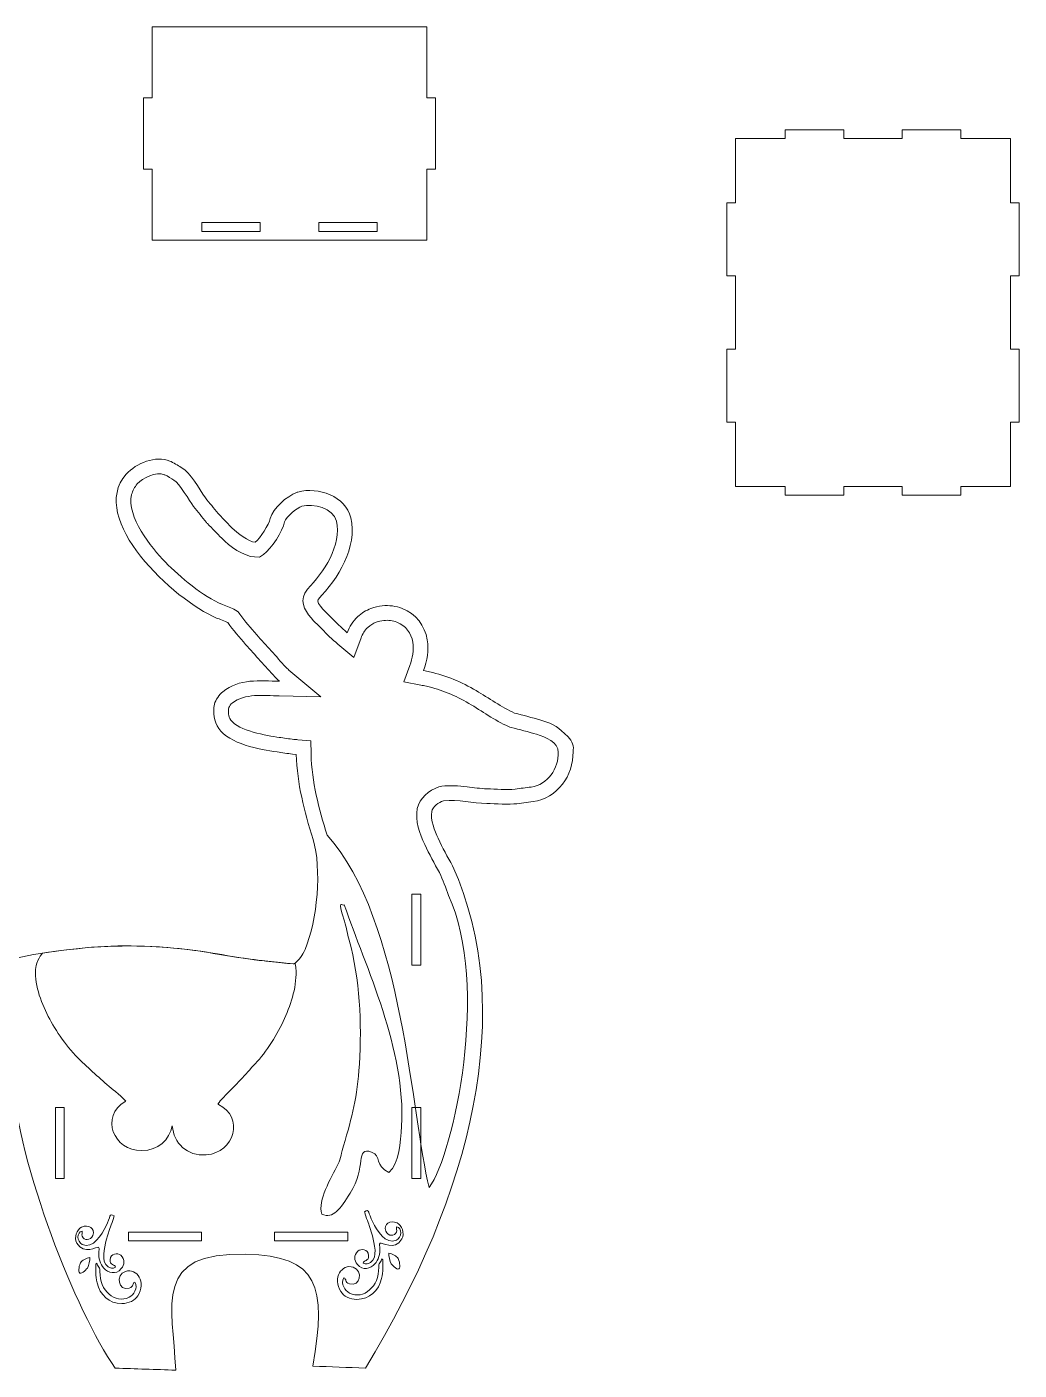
# Model space of a CAD drawing. Header units: centimetres. Extents: x -33.5 to 31.5, y -26.2 to 24.8.
# Drawn here: x -2.48 to 31.48, y -26.16 to 19.81 of the extents above; entities that cross this region are included whole.
import ezdxf

# ---------------------------------------------------------------- set-up
doc = ezdxf.new("R2010")
doc.units = ezdxf.units.CM
doc.header["$MEASUREMENT"] = 0
doc.layers.add('layer 1', color=7, linetype='Continuous')

msp = doc.modelspace()

# ---------------------------------------------------------------- linework, layer by layer
at = {"layer": 'layer 1', "color": 250, "lineweight": 9}
for points, knots in [([(1.81155, 12.51034), (1.81155, 12.51034), (11.21155, 12.51034), (11.21155, 12.51034), (11.21155, 12.51034), (11.21155, 12.51034), (11.21155, 14.94367), (11.21155, 14.94367), (11.21155, 14.94367), (11.21155, 14.94367), (11.51155, 14.94367), (11.51155, 14.94367), (11.51155, 14.94367), (11.51155, 14.94367), (11.51155, 17.37701), (11.51155, 17.37701), (11.51155, 17.37701), (11.51155, 17.37701), (11.21155, 17.37701), (11.21155, 17.37701), (11.21155, 17.37701), (11.21155, 17.37701), (11.21155, 19.81034), (11.21155, 19.81034), (11.21155, 19.81034), (11.21155, 19.81034), (1.81155, 19.81034), (1.81155, 19.81034), (1.81155, 19.81034), (1.81155, 19.81034), (1.81155, 17.37701), (1.81155, 17.37701), (1.81155, 17.37701), (1.81155, 17.37701), (1.51155, 17.37701), (1.51155, 17.37701), (1.51155, 17.37701), (1.51155, 17.37701), (1.51155, 14.94367), (1.51155, 14.94367), (1.51155, 14.94367), (1.51155, 14.94367), (1.81155, 14.94367), (1.81155, 14.94367), (1.81155, 14.94367), (1.81155, 14.94367), (1.81155, 12.51034), (1.81155, 12.51034)], [0, 0, 0, 0, 0.07692308, 0.07692308, 0.07692308, 0.07692308, 0.15384615, 0.15384615, 0.15384615, 0.15384615, 0.23076923, 0.23076923, 0.23076923, 0.23076923, 0.30769231, 0.30769231, 0.30769231, 0.30769231, 0.38461538, 0.38461538, 0.38461538, 0.38461538, 0.46153846, 0.46153846, 0.46153846, 0.46153846, 0.53846154, 0.53846154, 0.53846154, 0.53846154, 0.61538462, 0.61538462, 0.61538462, 0.61538462, 0.69230769, 0.69230769, 0.69230769, 0.69230769, 0.76923077, 0.76923077, 0.76923077, 0.76923077, 0.84615385, 0.84615385, 0.84615385, 0.84615385, 1, 1, 1, 1]), ([(31.47521, 6.28484), (31.47521, 6.28484), (31.47521, 8.78484), (31.47521, 8.78484), (31.47521, 8.78484), (31.47521, 8.78484), (31.17521, 8.78484), (31.17521, 8.78484), (31.17521, 8.78484), (31.17521, 8.78484), (31.17521, 11.28484), (31.17521, 11.28484), (31.17521, 11.28484), (31.17521, 11.28484), (31.47521, 11.28484), (31.47521, 11.28484), (31.47521, 11.28484), (31.47521, 11.28484), (31.47521, 13.78484), (31.47521, 13.78484), (31.47521, 13.78484), (31.47521, 13.78484), (31.17521, 13.78484), (31.17521, 13.78484), (31.17521, 13.78484), (31.17521, 13.78484), (31.17521, 15.98484), (31.17521, 15.98484), (31.17521, 15.98484), (31.17521, 15.98484), (29.47521, 15.98484), (29.47521, 15.98484), (29.47521, 15.98484), (29.47521, 15.98484), (29.47521, 16.28484), (29.47521, 16.28484), (29.47521, 16.28484), (29.47521, 16.28484), (27.47521, 16.28484), (27.47521, 16.28484), (27.47521, 16.28484), (27.47521, 16.28484), (27.47521, 15.98484), (27.47521, 15.98484), (27.47521, 15.98484), (27.47521, 15.98484), (25.47521, 15.98484), (25.47521, 15.98484), (25.47521, 15.98484), (25.47521, 15.98484), (25.47521, 16.28484), (25.47521, 16.28484), (25.47521, 16.28484), (25.47521, 16.28484), (23.47521, 16.28484), (23.47521, 16.28484), (23.47521, 16.28484), (23.47521, 16.28484), (23.47521, 15.98484), (23.47521, 15.98484), (23.47521, 15.98484), (23.47521, 15.98484), (21.77521, 15.98484), (21.77521, 15.98484), (21.77521, 15.98484), (21.77521, 15.98484), (21.77521, 13.78484), (21.77521, 13.78484), (21.77521, 13.78484), (21.77521, 13.78484), (21.47521, 13.78484), (21.47521, 13.78484), (21.47521, 13.78484), (21.47521, 13.78484), (21.47521, 11.28484), (21.47521, 11.28484), (21.47521, 11.28484), (21.47521, 11.28484), (21.77521, 11.28484), (21.77521, 11.28484), (21.77521, 11.28484), (21.77521, 11.28484), (21.77521, 8.78484), (21.77521, 8.78484), (21.77521, 8.78484), (21.77521, 8.78484), (21.47521, 8.78484), (21.47521, 8.78484), (21.47521, 8.78484), (21.47521, 8.78484), (21.47521, 6.28484), (21.47521, 6.28484), (21.47521, 6.28484), (21.47521, 6.28484), (21.77521, 6.28484), (21.77521, 6.28484), (21.77521, 6.28484), (21.77521, 6.28484), (21.77521, 4.08484), (21.77521, 4.08484), (21.77521, 4.08484), (21.77521, 4.08484), (23.47521, 4.08484), (23.47521, 4.08484), (23.47521, 4.08484), (23.47521, 4.08484), (23.47521, 3.78484), (23.47521, 3.78484), (23.47521, 3.78484), (23.47521, 3.78484), (25.47521, 3.78484), (25.47521, 3.78484), (25.47521, 3.78484), (25.47521, 3.78484), (25.47521, 4.08484), (25.47521, 4.08484), (25.47521, 4.08484), (25.47521, 4.08484), (27.47521, 4.08484), (27.47521, 4.08484), (27.47521, 4.08484), (27.47521, 4.08484), (27.47521, 3.78484), (27.47521, 3.78484), (27.47521, 3.78484), (27.47521, 3.78484), (29.47521, 3.78484), (29.47521, 3.78484), (29.47521, 3.78484), (29.47521, 3.78484), (29.47521, 4.08484), (29.47521, 4.08484), (29.47521, 4.08484), (29.47521, 4.08484), (31.17521, 4.08484), (31.17521, 4.08484), (31.17521, 4.08484), (31.17521, 4.08484), (31.17521, 6.28484), (31.17521, 6.28484), (31.17521, 6.28484), (31.17521, 6.28484), (31.47521, 6.28484), (31.47521, 6.28484)], [0, 0, 0, 0, 0.02702703, 0.02702703, 0.02702703, 0.02702703, 0.05405405, 0.05405405, 0.05405405, 0.05405405, 0.08108108, 0.08108108, 0.08108108, 0.08108108, 0.10810811, 0.10810811, 0.10810811, 0.10810811, 0.13513514, 0.13513514, 0.13513514, 0.13513514, 0.16216216, 0.16216216, 0.16216216, 0.16216216, 0.18918919, 0.18918919, 0.18918919, 0.18918919, 0.21621622, 0.21621622, 0.21621622, 0.21621622, 0.24324324, 0.24324324, 0.24324324, 0.24324324, 0.27027027, 0.27027027, 0.27027027, 0.27027027, 0.2972973, 0.2972973, 0.2972973, 0.2972973, 0.32432432, 0.32432432, 0.32432432, 0.32432432, 0.35135135, 0.35135135, 0.35135135, 0.35135135, 0.37837838, 0.37837838, 0.37837838, 0.37837838, 0.40540541, 0.40540541, 0.40540541, 0.40540541, 0.43243243, 0.43243243, 0.43243243, 0.43243243, 0.45945946, 0.45945946, 0.45945946, 0.45945946, 0.48648649, 0.48648649, 0.48648649, 0.48648649, 0.51351351, 0.51351351, 0.51351351, 0.51351351, 0.54054054, 0.54054054, 0.54054054, 0.54054054, 0.56756757, 0.56756757, 0.56756757, 0.56756757, 0.59459459, 0.59459459, 0.59459459, 0.59459459, 0.62162162, 0.62162162, 0.62162162, 0.62162162, 0.64864865, 0.64864865, 0.64864865, 0.64864865, 0.67567568, 0.67567568, 0.67567568, 0.67567568, 0.7027027, 0.7027027, 0.7027027, 0.7027027, 0.72972973, 0.72972973, 0.72972973, 0.72972973, 0.75675676, 0.75675676, 0.75675676, 0.75675676, 0.78378378, 0.78378378, 0.78378378, 0.78378378, 0.81081081, 0.81081081, 0.81081081, 0.81081081, 0.83783784, 0.83783784, 0.83783784, 0.83783784, 0.86486486, 0.86486486, 0.86486486, 0.86486486, 0.89189189, 0.89189189, 0.89189189, 0.89189189, 0.91891892, 0.91891892, 0.91891892, 0.91891892, 0.94594595, 0.94594595, 0.94594595, 0.94594595, 1, 1, 1, 1]), ([(3.51155, 12.81034), (3.51155, 12.81034), (5.51155, 12.81034), (5.51155, 12.81034), (5.51155, 12.81034), (5.51155, 12.81034), (5.51155, 13.11034), (5.51155, 13.11034), (5.51155, 13.11034), (5.51155, 13.11034), (3.51155, 13.11034), (3.51155, 13.11034), (3.51155, 13.11034), (3.51155, 13.11034), (3.51155, 12.81034), (3.51155, 12.81034)], [0, 0, 0, 0, 0.2, 0.2, 0.2, 0.2, 0.4, 0.4, 0.4, 0.4, 0.6, 0.6, 0.6, 0.6, 1, 1, 1, 1]), ([(7.51155, 12.81034), (7.51155, 12.81034), (9.51155, 12.81034), (9.51155, 12.81034), (9.51155, 12.81034), (9.51155, 12.81034), (9.51155, 13.11034), (9.51155, 13.11034), (9.51155, 13.11034), (9.51155, 13.11034), (7.51155, 13.11034), (7.51155, 13.11034), (7.51155, 13.11034), (7.51155, 13.11034), (7.51155, 12.81034), (7.51155, 12.81034)], [0, 0, 0, 0, 0.2, 0.2, 0.2, 0.2, 0.4, 0.4, 0.4, 0.4, 0.6, 0.6, 0.6, 0.6, 1, 1, 1, 1]), ([(6.67575, -12.25401), (6.83047, -12.12455), (6.95753, -11.96422), (7.04292, -11.76282), (7.04292, -11.76282), (7.4646, -10.7684), (7.624, -8.9927), (7.31674, -8.00095), (7.31674, -8.00095), (7.01383, -7.02327), (6.77253, -6.09184), (6.74458, -5.08666), (6.74458, -5.08666), (6.74458, -5.08666), (6.6144, -5.07478), (6.6144, -5.07478), (6.6144, -5.07478), (6.4425, -5.05892), (6.26001, -5.02668), (6.08765, -5.00301), (6.08765, -5.00301), (5.48133, -4.91987), (4.45715, -4.72697), (4.08948, -4.19787), (4.08948, -4.19787), (3.91805, -3.95118), (3.88117, -3.66173), (3.94436, -3.37206), (3.94436, -3.37206), (3.97631, -3.22567), (4.11405, -3.03629), (4.22845, -2.94241), (4.22845, -2.94241), (4.78722, -2.48381), (5.50129, -2.56876), (6.16682, -2.58381), (6.16682, -2.58381), (6.11357, -2.53887), (6.06318, -2.49673), (6.00884, -2.43619), (6.00884, -2.43619), (5.67694, -2.06636), (5.34076, -1.69807), (5.01065, -1.32188), (5.01065, -1.32188), (4.80372, -1.08603), (4.57818, -0.8324), (4.39618, -0.57635), (4.39618, -0.57635), (4.32074, -0.52876), (4.09817, -0.45411), (4.01855, -0.4208), (4.01855, -0.4208), (2.56132, 0.1886), (-0.43213, 2.97531), (0.92597, 4.50398), (0.92597, 4.50398), (1.26171, 4.88194), (1.93838, 5.15086), (2.42138, 4.94997), (2.42138, 4.94997), (2.53142, 4.9095), (2.70094, 4.79549), (2.80558, 4.73579), (2.80558, 4.73579), (3.13648, 4.5471), (3.40724, 4.00355), (3.63499, 3.69589), (3.63499, 3.69589), (3.77148, 3.5115), (3.9255, 3.34218), (4.06773, 3.16251), (4.06773, 3.16251), (4.06773, 3.16251), (4.55286, 2.65951), (4.55286, 2.65951), (4.55286, 2.65951), (4.69687, 2.51027), (5.1318, 2.17925), (5.33386, 2.17308), (5.33386, 2.17308), (5.51987, 2.29985), (5.80777, 2.78558), (5.85314, 2.98745), (5.85314, 2.98745), (5.93114, 3.33449), (6.42646, 3.75125), (6.74702, 3.87541), (6.74702, 3.87541), (6.76522, 3.88247), (6.78103, 3.8877), (6.79985, 3.89291), (6.79985, 3.89291), (7.49118, 4.08442), (8.43904, 3.73721), (8.60614, 3.01268), (8.60614, 3.01268), (8.842, 1.99003), (8.17883, 0.94131), (7.49386, 0.21916), (7.49386, 0.21916), (7.38058, 0.09974), (7.87819, -0.33409), (7.98196, -0.4435), (7.98196, -0.4435), (8.0713, -0.53773), (8.28483, -0.75331), (8.48794, -0.92438), (8.48794, -0.92438), (8.56805, -0.71264), (8.67779, -0.52939), (8.84651, -0.37274), (8.84651, -0.37274), (8.97768, -0.25092), (9.13164, -0.15641), (9.29867, -0.09235), (9.29867, -0.09235), (9.42266, -0.0448), (9.55296, -0.01434), (9.68509, -0.00135), (9.68509, -0.00135), (9.91605, 0.02135), (10.15172, -0.00947), (10.36811, -0.09377), (10.36811, -0.09377), (10.83552, -0.27588), (11.1459, -0.67551), (11.22628, -1.16875), (11.22628, -1.16875), (11.28376, -1.52148), (11.22104, -1.88057), (11.09726, -2.2191), (11.09726, -2.2191), (11.16687, -2.23254), (11.23634, -2.24702), (11.30584, -2.26301), (11.30584, -2.26301), (11.87316, -2.39364), (12.39957, -2.60955), (12.90104, -2.90536), (12.90104, -2.90536), (13.3164, -3.15035), (13.7835, -3.48219), (14.20958, -3.67282), (14.20958, -3.67282), (14.51102, -3.74584), (14.81034, -3.82856), (15.10808, -3.91526), (15.10808, -3.91526), (15.62228, -4.06497), (15.68631, -4.15166), (16.0462, -4.49082), (16.0462, -4.49082), (16.19013, -4.62646), (16.25, -4.81279), (16.21257, -5.00379), (16.21257, -5.00379), (16.23279, -5.79357), (15.67147, -6.59575), (14.84282, -6.70234), (14.84282, -6.70234), (14.84282, -6.70234), (14.29304, -6.77305), (14.29304, -6.77305), (14.29304, -6.77305), (14.01363, -6.80886), (13.56007, -6.77016), (13.26191, -6.76678), (13.26191, -6.76678), (12.77656, -6.76121), (12.29167, -6.61709), (11.77744, -6.67658), (11.77744, -6.67658), (11.62104, -6.72926), (11.4112, -6.86987), (11.37726, -7.04137), (11.37726, -7.04137), (11.32208, -7.32067), (11.48015, -7.71108), (11.59621, -7.95854), (11.59621, -7.95854), (11.7475, -8.28113), (11.91496, -8.59465), (12.09105, -8.90428), (12.09105, -8.90428), (14.31444, -13.82059), (12.7477, -20.15259), (9.10606, -26.08876), (9.10606, -26.08876), (8.50802, -26.06576), (7.90999, -26.04276), (7.31196, -26.01976), (7.31196, -26.01976), (7.77982, -23.27709), (7.51527, -22.25657), (5.01883, -22.19151), (5.01883, -22.19151), (1.83629, -22.1086), (2.50542, -23.88894), (2.61964, -26.15778), (2.61964, -26.15778), (1.92959, -26.13477), (1.23956, -26.11177), (0.54951, -26.08876), (0.54951, -26.08876), (-0.81674, -24.12297), (-2.75792, -19.21135), (-2.98303, -16.07773), (-2.98303, -16.07773), (-3.48589, -16.20167), (-4.02475, -16.25448), (-4.5375, -16.19972), (-4.5375, -16.19972), (-5.0904, -16.14068), (-5.68281, -15.93817), (-6.08395, -15.53902), (-6.08395, -15.53902), (-6.3567, -15.26764), (-6.5466, -14.9329), (-6.49508, -14.53577), (-6.49508, -14.53577), (-6.44732, -14.16766), (-6.21169, -13.8979), (-5.96619, -13.64051), (-5.96619, -13.64051), (-4.59408, -12.20198), (-2.28025, -11.87783), (-0.38851, -11.69983), (-0.38851, -11.69983), (0.75171, -11.5917), (2.34658, -11.64062), (3.4763, -11.82505), (3.4763, -11.82505), (4.04147, -11.91732), (4.60465, -12.01405), (5.1716, -12.09626), (5.1716, -12.09626), (5.47587, -12.14037), (6.25963, -12.21513), (6.67575, -12.25401)], [0, 0, 0, 0, 0.01639344, 0.01639344, 0.01639344, 0.01639344, 0.03278689, 0.03278689, 0.03278689, 0.03278689, 0.04918033, 0.04918033, 0.04918033, 0.04918033, 0.06557377, 0.06557377, 0.06557377, 0.06557377, 0.08196721, 0.08196721, 0.08196721, 0.08196721, 0.09836066, 0.09836066, 0.09836066, 0.09836066, 0.1147541, 0.1147541, 0.1147541, 0.1147541, 0.13114754, 0.13114754, 0.13114754, 0.13114754, 0.14754098, 0.14754098, 0.14754098, 0.14754098, 0.16393443, 0.16393443, 0.16393443, 0.16393443, 0.18032787, 0.18032787, 0.18032787, 0.18032787, 0.19672131, 0.19672131, 0.19672131, 0.19672131, 0.21311475, 0.21311475, 0.21311475, 0.21311475, 0.2295082, 0.2295082, 0.2295082, 0.2295082, 0.24590164, 0.24590164, 0.24590164, 0.24590164, 0.26229508, 0.26229508, 0.26229508, 0.26229508, 0.27868852, 0.27868852, 0.27868852, 0.27868852, 0.29508197, 0.29508197, 0.29508197, 0.29508197, 0.31147541, 0.31147541, 0.31147541, 0.31147541, 0.32786885, 0.32786885, 0.32786885, 0.32786885, 0.3442623, 0.3442623, 0.3442623, 0.3442623, 0.36065574, 0.36065574, 0.36065574, 0.36065574, 0.37704918, 0.37704918, 0.37704918, 0.37704918, 0.39344262, 0.39344262, 0.39344262, 0.39344262, 0.40983607, 0.40983607, 0.40983607, 0.40983607, 0.42622951, 0.42622951, 0.42622951, 0.42622951, 0.44262295, 0.44262295, 0.44262295, 0.44262295, 0.45901639, 0.45901639, 0.45901639, 0.45901639, 0.47540984, 0.47540984, 0.47540984, 0.47540984, 0.49180328, 0.49180328, 0.49180328, 0.49180328, 0.50819672, 0.50819672, 0.50819672, 0.50819672, 0.52459016, 0.52459016, 0.52459016, 0.52459016, 0.54098361, 0.54098361, 0.54098361, 0.54098361, 0.55737705, 0.55737705, 0.55737705, 0.55737705, 0.57377049, 0.57377049, 0.57377049, 0.57377049, 0.59016393, 0.59016393, 0.59016393, 0.59016393, 0.60655738, 0.60655738, 0.60655738, 0.60655738, 0.62295082, 0.62295082, 0.62295082, 0.62295082, 0.63934426, 0.63934426, 0.63934426, 0.63934426, 0.6557377, 0.6557377, 0.6557377, 0.6557377, 0.67213115, 0.67213115, 0.67213115, 0.67213115, 0.68852459, 0.68852459, 0.68852459, 0.68852459, 0.70491803, 0.70491803, 0.70491803, 0.70491803, 0.72131148, 0.72131148, 0.72131148, 0.72131148, 0.73770492, 0.73770492, 0.73770492, 0.73770492, 0.75409836, 0.75409836, 0.75409836, 0.75409836, 0.7704918, 0.7704918, 0.7704918, 0.7704918, 0.78688525, 0.78688525, 0.78688525, 0.78688525, 0.80327869, 0.80327869, 0.80327869, 0.80327869, 0.81967213, 0.81967213, 0.81967213, 0.81967213, 0.83606557, 0.83606557, 0.83606557, 0.83606557, 0.85245902, 0.85245902, 0.85245902, 0.85245902, 0.86885246, 0.86885246, 0.86885246, 0.86885246, 0.8852459, 0.8852459, 0.8852459, 0.8852459, 0.90163934, 0.90163934, 0.90163934, 0.90163934, 0.91803279, 0.91803279, 0.91803279, 0.91803279, 0.93442623, 0.93442623, 0.93442623, 0.93442623, 0.95081967, 0.95081967, 0.95081967, 0.95081967, 0.96721311, 0.96721311, 0.96721311, 0.96721311, 1, 1, 1, 1]), ([(8.90096, -15.69008), (8.99025, -14.28262), (8.91455, -12.76371), (8.55047, -11.44248), (8.55047, -11.44248), (8.49115, -11.22722), (8.46535, -11.01817), (8.3938, -10.79774), (8.3938, -10.79774), (8.12692, -9.97516), (8.33226, -10.28939), (8.38692, -10.23798), (8.38692, -10.23798), (9.11829, -12.38013), (10.50547, -15.19205), (10.34221, -17.81438), (10.34221, -17.81438), (10.30812, -18.36353), (10.27591, -19.07652), (9.91443, -19.3909), (9.91443, -19.3909), (9.40884, -19.16663), (9.67116, -18.81772), (9.32101, -18.69559), (9.32101, -18.69559), (8.74254, -18.49379), (9.15545, -19.21724), (8.58597, -20.10735), (8.58597, -20.10735), (8.24414, -20.64159), (8.01694, -20.99529), (7.61783, -20.81918), (7.61783, -20.81918), (7.45771, -20.33986), (7.92992, -19.6154), (8.17849, -19.0932), (8.17849, -19.0932), (8.25936, -18.92338), (8.29539, -18.70274), (8.36008, -18.48247), (8.36008, -18.48247), (8.65738, -17.4701), (8.82841, -16.83359), (8.90096, -15.69008)], [0, 0, 0, 0, 0.08333333, 0.08333333, 0.08333333, 0.08333333, 0.16666667, 0.16666667, 0.16666667, 0.16666667, 0.25, 0.25, 0.25, 0.25, 0.33333333, 0.33333333, 0.33333333, 0.33333333, 0.41666667, 0.41666667, 0.41666667, 0.41666667, 0.5, 0.5, 0.5, 0.5, 0.58333333, 0.58333333, 0.58333333, 0.58333333, 0.66666667, 0.66666667, 0.66666667, 0.66666667, 0.75, 0.75, 0.75, 0.75, 0.83333333, 0.83333333, 0.83333333, 0.83333333, 1, 1, 1, 1]), ([(11.00161, -9.86855), (11.00161, -9.86855), (10.70161, -9.86855), (10.70161, -9.86855), (10.70161, -9.86855), (10.70161, -9.86855), (10.70161, -12.30189), (10.70161, -12.30189), (10.70161, -12.30189), (10.70161, -12.30189), (11.00161, -12.30189), (11.00161, -12.30189)], [0, 0, 0, 0, 0.25, 0.25, 0.25, 0.25, 0.5, 0.5, 0.5, 0.5, 1, 1, 1, 1]), ([(-1.49839, -19.60189), (-1.49839, -19.60189), (-1.19839, -19.60189), (-1.19839, -19.60189), (-1.19839, -19.60189), (-1.19839, -19.60189), (-1.19839, -17.16855), (-1.19839, -17.16855), (-1.19839, -17.16855), (-1.19839, -17.16855), (-1.49839, -17.16855), (-1.49839, -17.16855)], [0, 0, 0, 0, 0.25, 0.25, 0.25, 0.25, 0.5, 0.5, 0.5, 0.5, 1, 1, 1, 1]), ([(11.00161, -17.16855), (11.00161, -17.16855), (10.70161, -17.16855), (10.70161, -17.16855), (10.70161, -17.16855), (10.70161, -17.16855), (10.70161, -19.60189), (10.70161, -19.60189), (10.70161, -19.60189), (10.70161, -19.60189), (11.00161, -19.60189), (11.00161, -19.60189)], [0, 0, 0, 0, 0.25, 0.25, 0.25, 0.25, 0.5, 0.5, 0.5, 0.5, 1, 1, 1, 1]), ([(10.17594, -21.25197), (10.36064, -21.28935), (10.36378, -21.61747), (10.17158, -21.71068), (10.17158, -21.71068), (9.80786, -21.88705), (9.49154, -21.36085), (9.35755, -21.09345), (9.35755, -21.09345), (9.18846, -20.75598), (9.25183, -20.63134), (9.08148, -20.73565), (9.08148, -20.73565), (9.07782, -20.7893), (9.21287, -21.13541), (9.2394, -21.20381), (9.2394, -21.20381), (9.2394, -21.20381), (9.35032, -21.56688), (9.35032, -21.56688), (9.35032, -21.56688), (9.40429, -21.81871), (9.54665, -22.29679), (9.28751, -22.47274), (9.28751, -22.47274), (9.23115, -22.511), (9.11645, -22.55034), (9.03068, -22.49204), (9.03068, -22.49204), (9.0519, -22.39251), (9.22967, -22.43349), (9.219, -22.23435), (9.219, -22.23435), (9.20667, -22.0043), (8.94465, -21.9971), (8.85437, -22.08134), (8.85437, -22.08134), (8.69373, -22.23126), (8.72401, -22.40214), (8.83454, -22.53744), (8.83454, -22.53744), (9.02623, -22.77207), (9.28475, -22.67887), (9.43527, -22.52414), (9.43527, -22.52414), (9.55734, -22.39865), (9.61544, -22.15773), (9.60453, -21.98653), (9.60453, -21.98653), (9.60063, -21.92527), (9.57007, -21.85781), (9.60907, -21.81049), (9.60907, -21.81049), (9.65977, -21.77335), (10.11179, -22.0926), (10.3528, -21.66986), (10.3528, -21.66986), (10.46531, -21.47251), (10.34668, -21.19775), (10.18991, -21.12083), (10.18991, -21.12083), (9.96533, -21.01066), (9.71195, -21.15604), (9.80662, -21.4006), (9.80662, -21.4006), (9.8815, -21.59402), (10.11477, -21.57944), (10.16748, -21.43234), (10.16748, -21.43234), (10.19811, -21.34684), (10.15097, -21.34593), (10.17594, -21.25197)], [0, 0, 0, 0, 0.05263158, 0.05263158, 0.05263158, 0.05263158, 0.10526316, 0.10526316, 0.10526316, 0.10526316, 0.15789474, 0.15789474, 0.15789474, 0.15789474, 0.21052632, 0.21052632, 0.21052632, 0.21052632, 0.26315789, 0.26315789, 0.26315789, 0.26315789, 0.31578947, 0.31578947, 0.31578947, 0.31578947, 0.36842105, 0.36842105, 0.36842105, 0.36842105, 0.42105263, 0.42105263, 0.42105263, 0.42105263, 0.47368421, 0.47368421, 0.47368421, 0.47368421, 0.52631579, 0.52631579, 0.52631579, 0.52631579, 0.57894737, 0.57894737, 0.57894737, 0.57894737, 0.63157895, 0.63157895, 0.63157895, 0.63157895, 0.68421053, 0.68421053, 0.68421053, 0.68421053, 0.73684211, 0.73684211, 0.73684211, 0.73684211, 0.78947368, 0.78947368, 0.78947368, 0.78947368, 0.84210526, 0.84210526, 0.84210526, 0.84210526, 0.89473684, 0.89473684, 0.89473684, 0.89473684, 1, 1, 1, 1]), ([(-0.5871, -21.39654), (-0.7718, -21.43392), (-0.77494, -21.76204), (-0.58274, -21.85525), (-0.58274, -21.85525), (-0.21902, -22.03162), (0.0973, -21.50542), (0.23129, -21.23802), (0.23129, -21.23802), (0.40038, -20.90055), (0.33701, -20.77591), (0.50736, -20.88022), (0.50736, -20.88022), (0.51102, -20.93387), (0.37597, -21.27998), (0.34944, -21.34838), (0.34944, -21.34838), (0.34944, -21.34838), (0.23852, -21.71145), (0.23852, -21.71145), (0.23852, -21.71145), (0.18455, -21.96328), (0.04219, -22.44136), (0.30133, -22.61731), (0.30133, -22.61731), (0.35769, -22.65557), (0.47239, -22.69491), (0.55816, -22.63661), (0.55816, -22.63661), (0.53694, -22.53708), (0.35917, -22.57806), (0.36984, -22.37892), (0.36984, -22.37892), (0.38217, -22.14887), (0.64419, -22.14167), (0.73447, -22.22591), (0.73447, -22.22591), (0.89511, -22.37583), (0.86483, -22.54671), (0.7543, -22.68201), (0.7543, -22.68201), (0.56261, -22.91664), (0.30409, -22.82344), (0.15357, -22.66871), (0.15357, -22.66871), (0.0315, -22.54322), (-0.0266, -22.3023), (-0.01569, -22.1311), (-0.01569, -22.1311), (-0.01179, -22.06984), (0.01877, -22.00238), (-0.02023, -21.95506), (-0.02023, -21.95506), (-0.07093, -21.91792), (-0.52295, -22.23717), (-0.76396, -21.81443), (-0.76396, -21.81443), (-0.87647, -21.61708), (-0.75784, -21.34232), (-0.60107, -21.2654), (-0.60107, -21.2654), (-0.37649, -21.15523), (-0.12311, -21.30061), (-0.21778, -21.54517), (-0.21778, -21.54517), (-0.29266, -21.73859), (-0.52593, -21.72401), (-0.57864, -21.57691), (-0.57864, -21.57691), (-0.60927, -21.49141), (-0.56213, -21.4905), (-0.5871, -21.39654)], [0, 0, 0, 0, 0.05263158, 0.05263158, 0.05263158, 0.05263158, 0.10526316, 0.10526316, 0.10526316, 0.10526316, 0.15789474, 0.15789474, 0.15789474, 0.15789474, 0.21052632, 0.21052632, 0.21052632, 0.21052632, 0.26315789, 0.26315789, 0.26315789, 0.26315789, 0.31578947, 0.31578947, 0.31578947, 0.31578947, 0.36842105, 0.36842105, 0.36842105, 0.36842105, 0.42105263, 0.42105263, 0.42105263, 0.42105263, 0.47368421, 0.47368421, 0.47368421, 0.47368421, 0.52631579, 0.52631579, 0.52631579, 0.52631579, 0.57894737, 0.57894737, 0.57894737, 0.57894737, 0.63157895, 0.63157895, 0.63157895, 0.63157895, 0.68421053, 0.68421053, 0.68421053, 0.68421053, 0.73684211, 0.73684211, 0.73684211, 0.73684211, 0.78947368, 0.78947368, 0.78947368, 0.78947368, 0.84210526, 0.84210526, 0.84210526, 0.84210526, 0.89473684, 0.89473684, 0.89473684, 0.89473684, 1, 1, 1, 1]), ([(3.50161, -21.73522), (3.50161, -21.73522), (1.00161, -21.73522), (1.00161, -21.73522), (1.00161, -21.73522), (1.00161, -21.73522), (1.00161, -21.43522), (1.00161, -21.43522), (1.00161, -21.43522), (1.00161, -21.43522), (3.50161, -21.43522), (3.50161, -21.43522), (3.50161, -21.43522), (3.50161, -21.43522), (3.50161, -21.73522), (3.50161, -21.73522)], [0, 0, 0, 0, 0.2, 0.2, 0.2, 0.2, 0.4, 0.4, 0.4, 0.4, 0.6, 0.6, 0.6, 0.6, 1, 1, 1, 1]), ([(8.50161, -21.73522), (8.50161, -21.73522), (6.00161, -21.73522), (6.00161, -21.73522), (6.00161, -21.73522), (6.00161, -21.73522), (6.00161, -21.43522), (6.00161, -21.43522), (6.00161, -21.43522), (6.00161, -21.43522), (8.50161, -21.43522), (8.50161, -21.43522), (8.50161, -21.43522), (8.50161, -21.43522), (8.50161, -21.73522), (8.50161, -21.73522)], [0, 0, 0, 0, 0.2, 0.2, 0.2, 0.2, 0.4, 0.4, 0.4, 0.4, 0.6, 0.6, 0.6, 0.6, 1, 1, 1, 1]), ([(-0.31936, -22.29991), (-0.30448, -22.38773), (-0.36216, -22.59307), (-0.39082, -22.64626), (-0.39082, -22.64626), (-0.40838, -22.67884), (-0.58983, -22.88554), (-0.66082, -22.83719), (-0.66082, -22.83719), (-0.73875, -22.7841), (-0.66854, -22.53291), (-0.64214, -22.48524), (-0.64214, -22.48524), (-0.59147, -22.39368), (-0.42856, -22.32591), (-0.31936, -22.29991)], [0, 0, 0, 0, 0.2, 0.2, 0.2, 0.2, 0.4, 0.4, 0.4, 0.4, 0.6, 0.6, 0.6, 0.6, 1, 1, 1, 1]), ([(-0.0894, -22.49731), (-0.06139, -22.54442), (-0.04719, -22.58471), (-0.01587, -22.62954), (-0.01587, -22.62954), (0.02746, -22.69152), (0.02815, -22.71471), (0.02564, -22.78659), (0.02564, -22.78659), (0.00296, -23.43591), (0.54975, -23.9039), (1.02006, -23.66523), (1.02006, -23.66523), (1.17925, -23.58444), (1.33088, -23.35361), (1.22399, -23.14197), (1.22399, -23.14197), (1.10837, -23.1842), (1.19928, -23.29453), (1.02469, -23.34892), (1.02469, -23.34892), (0.65528, -23.46398), (0.54209, -22.89815), (0.90094, -22.77856), (0.90094, -22.77856), (1.28927, -22.64917), (1.61375, -23.15465), (1.32175, -23.61665), (1.32175, -23.61665), (1.22564, -23.76872), (1.01851, -23.87796), (0.77417, -23.88047), (0.77417, -23.88047), (0.33335, -23.885), (0.0227, -23.57403), (-0.07279, -23.16837), (-0.07279, -23.16837), (-0.10193, -23.04456), (-0.11288, -22.93753), (-0.11963, -22.82223), (-0.11963, -22.82223), (-0.11963, -22.82223), (-0.11787, -22.58251), (-0.11787, -22.58251), (-0.11787, -22.58251), (-0.11375, -22.51126), (-0.12765, -22.53178), (-0.0894, -22.49731)], [0, 0, 0, 0, 0.07692308, 0.07692308, 0.07692308, 0.07692308, 0.15384615, 0.15384615, 0.15384615, 0.15384615, 0.23076923, 0.23076923, 0.23076923, 0.23076923, 0.30769231, 0.30769231, 0.30769231, 0.30769231, 0.38461538, 0.38461538, 0.38461538, 0.38461538, 0.46153846, 0.46153846, 0.46153846, 0.46153846, 0.53846154, 0.53846154, 0.53846154, 0.53846154, 0.61538462, 0.61538462, 0.61538462, 0.61538462, 0.69230769, 0.69230769, 0.69230769, 0.69230769, 0.76923077, 0.76923077, 0.76923077, 0.76923077, 0.84615385, 0.84615385, 0.84615385, 0.84615385, 1, 1, 1, 1]), ([(9.67824, -22.35274), (9.65023, -22.39985), (9.63603, -22.44014), (9.60471, -22.48497), (9.60471, -22.48497), (9.56138, -22.54695), (9.56069, -22.57014), (9.5632, -22.64202), (9.5632, -22.64202), (9.58588, -23.29134), (9.03909, -23.75933), (8.56878, -23.52066), (8.56878, -23.52066), (8.40959, -23.43987), (8.25796, -23.20904), (8.36485, -22.9974), (8.36485, -22.9974), (8.48047, -23.03963), (8.38956, -23.14996), (8.56415, -23.20435), (8.56415, -23.20435), (8.93356, -23.31941), (9.04675, -22.75358), (8.6879, -22.63399), (8.6879, -22.63399), (8.29957, -22.5046), (7.97509, -23.01008), (8.26709, -23.47208), (8.26709, -23.47208), (8.3632, -23.62415), (8.57033, -23.73339), (8.81467, -23.7359), (8.81467, -23.7359), (9.25549, -23.74043), (9.56614, -23.42946), (9.66163, -23.0238), (9.66163, -23.0238), (9.69077, -22.89999), (9.70172, -22.79296), (9.70847, -22.67766), (9.70847, -22.67766), (9.70847, -22.67766), (9.70671, -22.43794), (9.70671, -22.43794), (9.70671, -22.43794), (9.70259, -22.36669), (9.71649, -22.38721), (9.67824, -22.35274)], [0, 0, 0, 0, 0.07692308, 0.07692308, 0.07692308, 0.07692308, 0.15384615, 0.15384615, 0.15384615, 0.15384615, 0.23076923, 0.23076923, 0.23076923, 0.23076923, 0.30769231, 0.30769231, 0.30769231, 0.30769231, 0.38461538, 0.38461538, 0.38461538, 0.38461538, 0.46153846, 0.46153846, 0.46153846, 0.46153846, 0.53846154, 0.53846154, 0.53846154, 0.53846154, 0.61538462, 0.61538462, 0.61538462, 0.61538462, 0.69230769, 0.69230769, 0.69230769, 0.69230769, 0.76923077, 0.76923077, 0.76923077, 0.76923077, 0.84615385, 0.84615385, 0.84615385, 0.84615385, 1, 1, 1, 1]), ([(9.9082, -22.15534), (9.89332, -22.24316), (9.951, -22.4485), (9.97966, -22.50169), (9.97966, -22.50169), (9.99722, -22.53427), (10.17867, -22.74097), (10.24966, -22.69262), (10.24966, -22.69262), (10.32759, -22.63953), (10.25738, -22.38834), (10.23098, -22.34067), (10.23098, -22.34067), (10.18031, -22.24911), (10.0174, -22.18134), (9.9082, -22.15534)], [0, 0, 0, 0, 0.2, 0.2, 0.2, 0.2, 0.4, 0.4, 0.4, 0.4, 0.6, 0.6, 0.6, 0.6, 1, 1, 1, 1])]:
    msp.add_open_spline(points, degree=3, knots=knots, dxfattribs=at)
at = {"layer": 'layer 1', "color": 114, "lineweight": 9}
for points, knots in [([(11.29188, -19.91055), (12.15074, -18.72468), (13.36107, -12.98647), (11.95503, -9.914), (11.95503, -9.914), (11.86095, -9.64953), (11.75633, -9.38884), (11.64123, -9.13281), (11.64123, -9.13281), (11.46304, -8.81863), (11.2933, -8.49963), (11.1399, -8.17255), (11.1399, -8.17255), (10.96874, -7.80759), (10.80258, -7.34957), (10.88283, -6.94362), (10.88283, -6.94362), (10.95386, -6.58434), (11.28231, -6.31153), (11.61656, -6.19895), (11.61656, -6.19895), (11.61656, -6.19895), (11.66683, -6.18201), (11.66683, -6.18201), (11.66683, -6.18201), (11.66683, -6.18201), (11.71952, -6.17592), (11.71952, -6.17592), (11.71952, -6.17592), (12.01281, -6.14199), (12.29829, -6.1621), (12.59006, -6.19682), (12.59006, -6.19682), (12.81339, -6.2234), (13.04273, -6.26024), (13.26767, -6.26281), (13.26767, -6.26281), (13.5664, -6.26623), (13.9394, -6.31025), (14.22887, -6.27315), (14.22887, -6.27315), (14.41209, -6.24962), (14.59531, -6.22602), (14.77852, -6.20246), (14.77852, -6.20246), (15.33945, -6.13031), (15.72259, -5.55795), (15.70874, -5.01669), (15.70874, -5.01669), (15.69963, -4.66102), (15.26859, -4.48693), (14.96718, -4.39916), (14.96718, -4.39916), (14.6767, -4.31459), (14.38499, -4.23389), (14.09092, -4.16265), (14.09092, -4.16265), (14.09092, -4.16265), (14.04597, -4.15176), (14.04597, -4.15176), (14.04597, -4.15176), (14.04597, -4.15176), (14.00375, -4.13287), (14.00375, -4.13287), (14.00375, -4.13287), (13.5253, -3.91882), (13.09512, -3.60498), (12.64498, -3.33947), (12.64498, -3.33947), (12.18954, -3.07082), (11.7084, -2.87288), (11.19276, -2.75416), (11.19276, -2.75416), (11.12934, -2.73956), (11.06561, -2.7263), (11.00171, -2.71396), (11.00171, -2.71396), (11.00171, -2.71396), (10.4207, -2.60178), (10.4207, -2.60178), (10.4207, -2.60178), (10.4207, -2.60178), (10.62391, -2.04602), (10.62391, -2.04602), (10.62391, -2.04602), (10.71572, -1.79494), (10.77238, -1.51699), (10.72884, -1.24981), (10.72884, -1.24981), (10.67719, -0.93288), (10.4864, -0.68075), (10.18516, -0.56339), (10.18516, -0.56339), (10.04261, -0.50785), (9.88648, -0.48798), (9.73439, -0.50293), (9.73439, -0.50293), (9.64717, -0.51151), (9.56099, -0.53154), (9.47914, -0.56293), (9.47914, -0.56293), (9.37229, -0.60391), (9.27339, -0.66413), (9.18946, -0.74207), (9.18946, -0.74207), (9.07978, -0.84391), (9.0119, -0.96377), (8.95933, -1.10273), (8.95933, -1.10273), (8.95933, -1.10273), (8.70753, -1.76827), (8.70753, -1.76827), (8.70753, -1.76827), (8.70753, -1.76827), (8.16326, -1.30987), (8.16326, -1.30987), (8.16326, -1.30987), (7.97357, -1.1501), (7.7871, -0.97047), (7.61625, -0.7903), (7.61625, -0.7903), (7.52661, -0.69577), (7.42715, -0.60828), (7.33644, -0.51221), (7.33644, -0.51221), (7.10105, -0.2629), (6.85305, 0.07536), (7.03461, 0.43334), (7.03461, 0.43334), (7.05921, 0.48185), (7.09076, 0.52655), (7.12819, 0.566), (7.12819, 0.566), (7.67526, 1.14277), (8.30859, 2.06018), (8.11503, 2.89941), (8.11503, 2.89941), (8.01215, 3.3455), (7.32456, 3.51528), (6.9344, 3.4072), (6.9344, 3.4072), (6.93231, 3.40662), (6.93108, 3.40622), (6.92907, 3.40544), (6.92907, 3.40544), (6.77133, 3.34434), (6.38685, 3.04637), (6.34487, 2.87693), (6.34487, 2.87693), (6.26813, 2.53547), (5.90607, 1.95313), (5.6177, 1.7566), (5.6177, 1.7566), (5.6177, 1.7566), (5.48228, 1.66431), (5.48228, 1.66431), (5.48228, 1.66431), (5.48228, 1.66431), (5.31848, 1.66931), (5.31848, 1.66931), (5.31848, 1.66931), (4.95582, 1.68039), (4.4407, 2.04993), (4.19018, 2.30954), (4.19018, 2.30954), (4.02843, 2.47717), (3.8668, 2.64488), (3.70507, 2.81252), (3.70507, 2.81252), (3.70507, 2.81252), (3.68791, 2.8303), (3.68791, 2.8303), (3.68791, 2.8303), (3.68791, 2.8303), (3.67256, 2.84969), (3.67256, 2.84969), (3.67256, 2.84969), (3.52688, 3.03372), (3.36986, 3.20696), (3.2299, 3.39602), (3.2299, 3.39602), (3.08857, 3.58695), (2.74459, 4.19037), (2.5559, 4.29798), (2.5559, 4.29798), (2.46551, 4.34953), (2.33881, 4.44086), (2.24696, 4.47712), (2.24696, 4.47712), (2.24696, 4.47712), (2.23754, 4.48058), (2.23754, 4.48058), (2.23754, 4.48058), (2.23754, 4.48058), (2.22783, 4.48462), (2.22783, 4.48462), (2.22783, 4.48462), (1.94951, 4.60037), (1.48873, 4.37858), (1.30276, 4.16924), (1.30276, 4.16924), (1.20774, 4.06229), (1.14098, 3.94224), (1.10839, 3.80253), (1.10839, 3.80253), (0.93076, 3.04111), (1.77967, 1.99548), (2.26478, 1.49316), (2.26478, 1.49316), (2.76396, 0.97625), (3.54461, 0.32369), (4.21301, 0.04418), (4.21301, 0.04418), (4.36319, -0.01863), (4.52594, -0.06231), (4.66508, -0.15008), (4.66508, -0.15008), (4.66508, -0.15008), (4.74929, -0.2032), (4.74929, -0.2032), (4.74929, -0.2032), (4.74929, -0.2032), (4.80698, -0.28436), (4.80698, -0.28436), (4.80698, -0.28436), (4.98264, -0.53149), (5.1896, -0.76167), (5.38949, -0.98947), (5.38949, -0.98947), (5.71716, -1.3629), (6.05212, -1.72983), (6.38393, -2.09956), (6.38393, -2.09956), (6.41665, -2.13602), (6.45453, -2.16712), (6.49188, -2.19864), (6.49188, -2.19864), (6.49188, -2.19864), (7.58358, -3.11998), (7.58358, -3.11998), (7.58358, -3.11998), (7.58358, -3.11998), (6.15543, -3.08768), (6.15543, -3.08768), (6.15543, -3.08768), (5.64811, -3.07621), (4.96689, -2.98837), (4.54819, -3.332), (4.54819, -3.332), (4.51463, -3.35954), (4.45179, -3.44166), (4.43552, -3.48537), (4.43552, -3.48537), (4.40402, -3.63468), (4.41427, -3.78205), (4.50336, -3.91026), (4.50336, -3.91026), (4.75825, -4.27706), (5.74187, -4.44686), (6.15614, -4.50369), (6.15614, -4.50369), (6.32387, -4.52669), (6.49222, -4.55737), (6.66033, -4.57288), (6.66033, -4.57288), (6.70448, -4.57691), (6.74869, -4.58073), (6.79282, -4.58497), (6.79282, -4.58497), (6.79282, -4.58497), (7.23601, -4.62759), (7.23601, -4.62759), (7.23601, -4.62759), (7.23601, -4.62759), (7.24839, -5.07265), (7.24839, -5.07265), (7.24839, -5.07265), (7.27503, -6.03072), (7.51612, -6.94144), (7.79816, -7.8518), (7.79816, -7.8518), (10.42906, -10.75556), (10.67608, -17.54639), (11.29188, -19.91055)], [0, 0, 0, 0, 0.01388889, 0.01388889, 0.01388889, 0.01388889, 0.02777778, 0.02777778, 0.02777778, 0.02777778, 0.04166667, 0.04166667, 0.04166667, 0.04166667, 0.05555556, 0.05555556, 0.05555556, 0.05555556, 0.06944444, 0.06944444, 0.06944444, 0.06944444, 0.08333333, 0.08333333, 0.08333333, 0.08333333, 0.09722222, 0.09722222, 0.09722222, 0.09722222, 0.11111111, 0.11111111, 0.11111111, 0.11111111, 0.125, 0.125, 0.125, 0.125, 0.13888889, 0.13888889, 0.13888889, 0.13888889, 0.15277778, 0.15277778, 0.15277778, 0.15277778, 0.16666667, 0.16666667, 0.16666667, 0.16666667, 0.18055556, 0.18055556, 0.18055556, 0.18055556, 0.19444444, 0.19444444, 0.19444444, 0.19444444, 0.20833333, 0.20833333, 0.20833333, 0.20833333, 0.22222222, 0.22222222, 0.22222222, 0.22222222, 0.23611111, 0.23611111, 0.23611111, 0.23611111, 0.25, 0.25, 0.25, 0.25, 0.26388889, 0.26388889, 0.26388889, 0.26388889, 0.27777778, 0.27777778, 0.27777778, 0.27777778, 0.29166667, 0.29166667, 0.29166667, 0.29166667, 0.30555556, 0.30555556, 0.30555556, 0.30555556, 0.31944444, 0.31944444, 0.31944444, 0.31944444, 0.33333333, 0.33333333, 0.33333333, 0.33333333, 0.34722222, 0.34722222, 0.34722222, 0.34722222, 0.36111111, 0.36111111, 0.36111111, 0.36111111, 0.375, 0.375, 0.375, 0.375, 0.38888889, 0.38888889, 0.38888889, 0.38888889, 0.40277778, 0.40277778, 0.40277778, 0.40277778, 0.41666667, 0.41666667, 0.41666667, 0.41666667, 0.43055556, 0.43055556, 0.43055556, 0.43055556, 0.44444444, 0.44444444, 0.44444444, 0.44444444, 0.45833333, 0.45833333, 0.45833333, 0.45833333, 0.47222222, 0.47222222, 0.47222222, 0.47222222, 0.48611111, 0.48611111, 0.48611111, 0.48611111, 0.5, 0.5, 0.5, 0.5, 0.51388889, 0.51388889, 0.51388889, 0.51388889, 0.52777778, 0.52777778, 0.52777778, 0.52777778, 0.54166667, 0.54166667, 0.54166667, 0.54166667, 0.55555556, 0.55555556, 0.55555556, 0.55555556, 0.56944444, 0.56944444, 0.56944444, 0.56944444, 0.58333333, 0.58333333, 0.58333333, 0.58333333, 0.59722222, 0.59722222, 0.59722222, 0.59722222, 0.61111111, 0.61111111, 0.61111111, 0.61111111, 0.625, 0.625, 0.625, 0.625, 0.63888889, 0.63888889, 0.63888889, 0.63888889, 0.65277778, 0.65277778, 0.65277778, 0.65277778, 0.66666667, 0.66666667, 0.66666667, 0.66666667, 0.68055556, 0.68055556, 0.68055556, 0.68055556, 0.69444444, 0.69444444, 0.69444444, 0.69444444, 0.70833333, 0.70833333, 0.70833333, 0.70833333, 0.72222222, 0.72222222, 0.72222222, 0.72222222, 0.73611111, 0.73611111, 0.73611111, 0.73611111, 0.75, 0.75, 0.75, 0.75, 0.76388889, 0.76388889, 0.76388889, 0.76388889, 0.77777778, 0.77777778, 0.77777778, 0.77777778, 0.79166667, 0.79166667, 0.79166667, 0.79166667, 0.80555556, 0.80555556, 0.80555556, 0.80555556, 0.81944444, 0.81944444, 0.81944444, 0.81944444, 0.83333333, 0.83333333, 0.83333333, 0.83333333, 0.84722222, 0.84722222, 0.84722222, 0.84722222, 0.86111111, 0.86111111, 0.86111111, 0.86111111, 0.875, 0.875, 0.875, 0.875, 0.88888889, 0.88888889, 0.88888889, 0.88888889, 0.90277778, 0.90277778, 0.90277778, 0.90277778, 0.91666667, 0.91666667, 0.91666667, 0.91666667, 0.93055556, 0.93055556, 0.93055556, 0.93055556, 0.94444444, 0.94444444, 0.94444444, 0.94444444, 0.95833333, 0.95833333, 0.95833333, 0.95833333, 0.97222222, 0.97222222, 0.97222222, 0.97222222, 1, 1, 1, 1]), ([(6.72686, -12.26567), (6.47594, -12.24143), (6.22503, -12.21718), (5.92943, -12.1842), (5.92943, -12.1842), (5.63382, -12.15122), (5.29354, -12.1095), (4.84132, -12.04348), (4.84132, -12.04348), (4.2902, -11.96302), (3.64006, -11.82772), (3.10622, -11.77147), (3.10622, -11.77147), (2.61685, -11.71987), (2.08802, -11.6687), (1.54748, -11.65272), (1.54748, -11.65272), (0.95891, -11.63531), (0.30396, -11.6305), (-0.26505, -11.68888), (-0.26505, -11.68888), (-0.83406, -11.74726), (-1.39135, -11.80316), (-1.93633, -11.88701), (-1.93633, -11.88701), (-2.04118, -11.97494), (-2.17484, -12.30042), (-2.18122, -12.4471), (-2.18122, -12.4471), (-2.20647, -13.02734), (-1.96546, -13.6434), (-1.6929, -14.14587), (-1.6929, -14.14587), (-1.41989, -14.64917), (-1.00381, -15.24097), (-0.57538, -15.62511), (-0.57538, -15.62511), (-0.19849, -15.96303), (0.15801, -16.31411), (0.55732, -16.62757), (0.55732, -16.62757), (0.6356, -16.68902), (0.77385, -16.81362), (0.90544, -16.95245), (0.90544, -16.95245), (0.89842, -16.95619), (0.89134, -16.96016), (0.88407, -16.96447), (0.88407, -16.96447), (0.02103, -17.47463), (0.48821, -18.65724), (1.45193, -18.64638), (1.45193, -18.64638), (2.02794, -18.6399), (2.40317, -18.27539), (2.4987, -17.79897), (2.4987, -17.79897), (2.55276, -18.3878), (2.9949, -18.84419), (3.66477, -18.79047), (3.66477, -18.79047), (4.62546, -18.71345), (4.98291, -17.4932), (4.07699, -17.06379), (4.07699, -17.06379), (4.06935, -17.06017), (4.06195, -17.05685), (4.05461, -17.05377), (4.05461, -17.05377), (4.173, -16.90353), (4.29933, -16.76684), (4.37168, -16.69853), (4.37168, -16.69853), (4.74075, -16.34997), (5.06377, -15.96788), (5.40829, -15.59702), (5.40829, -15.59702), (5.79994, -15.17544), (6.16036, -14.54817), (6.38639, -14.02207), (6.38639, -14.02207), (6.61201, -13.49685), (6.79587, -12.86142), (6.71786, -12.28591)], [0, 0, 0, 0, 0.04545455, 0.04545455, 0.04545455, 0.04545455, 0.09090909, 0.09090909, 0.09090909, 0.09090909, 0.13636364, 0.13636364, 0.13636364, 0.13636364, 0.18181818, 0.18181818, 0.18181818, 0.18181818, 0.22727273, 0.22727273, 0.22727273, 0.22727273, 0.27272727, 0.27272727, 0.27272727, 0.27272727, 0.31818182, 0.31818182, 0.31818182, 0.31818182, 0.36363636, 0.36363636, 0.36363636, 0.36363636, 0.40909091, 0.40909091, 0.40909091, 0.40909091, 0.45454545, 0.45454545, 0.45454545, 0.45454545, 0.5, 0.5, 0.5, 0.5, 0.54545455, 0.54545455, 0.54545455, 0.54545455, 0.59090909, 0.59090909, 0.59090909, 0.59090909, 0.63636364, 0.63636364, 0.63636364, 0.63636364, 0.68181818, 0.68181818, 0.68181818, 0.68181818, 0.72727273, 0.72727273, 0.72727273, 0.72727273, 0.77272727, 0.77272727, 0.77272727, 0.77272727, 0.81818182, 0.81818182, 0.81818182, 0.81818182, 0.86363636, 0.86363636, 0.86363636, 0.86363636, 0.90909091, 0.90909091, 0.90909091, 0.90909091, 1, 1, 1, 1])]:
    msp.add_open_spline(points, degree=3, knots=knots, dxfattribs=at)
at = {"layer": 'layer 1', "color": 250, "lineweight": 9}
for points in [[(11.00161, -9.86855), (11.00161, -9.86855), (11.00161, -12.30189), (11.00161, -12.30189)], [(-1.49839, -17.16855), (-1.49839, -17.16855), (-1.49839, -19.60189), (-1.49839, -19.60189)], [(11.00161, -17.16855), (11.00161, -17.16855), (11.00161, -19.60189), (11.00161, -19.60189)]]:
    msp.add_open_spline(points, degree=3, dxfattribs=at)

doc.saveas('drawing.dxf')
